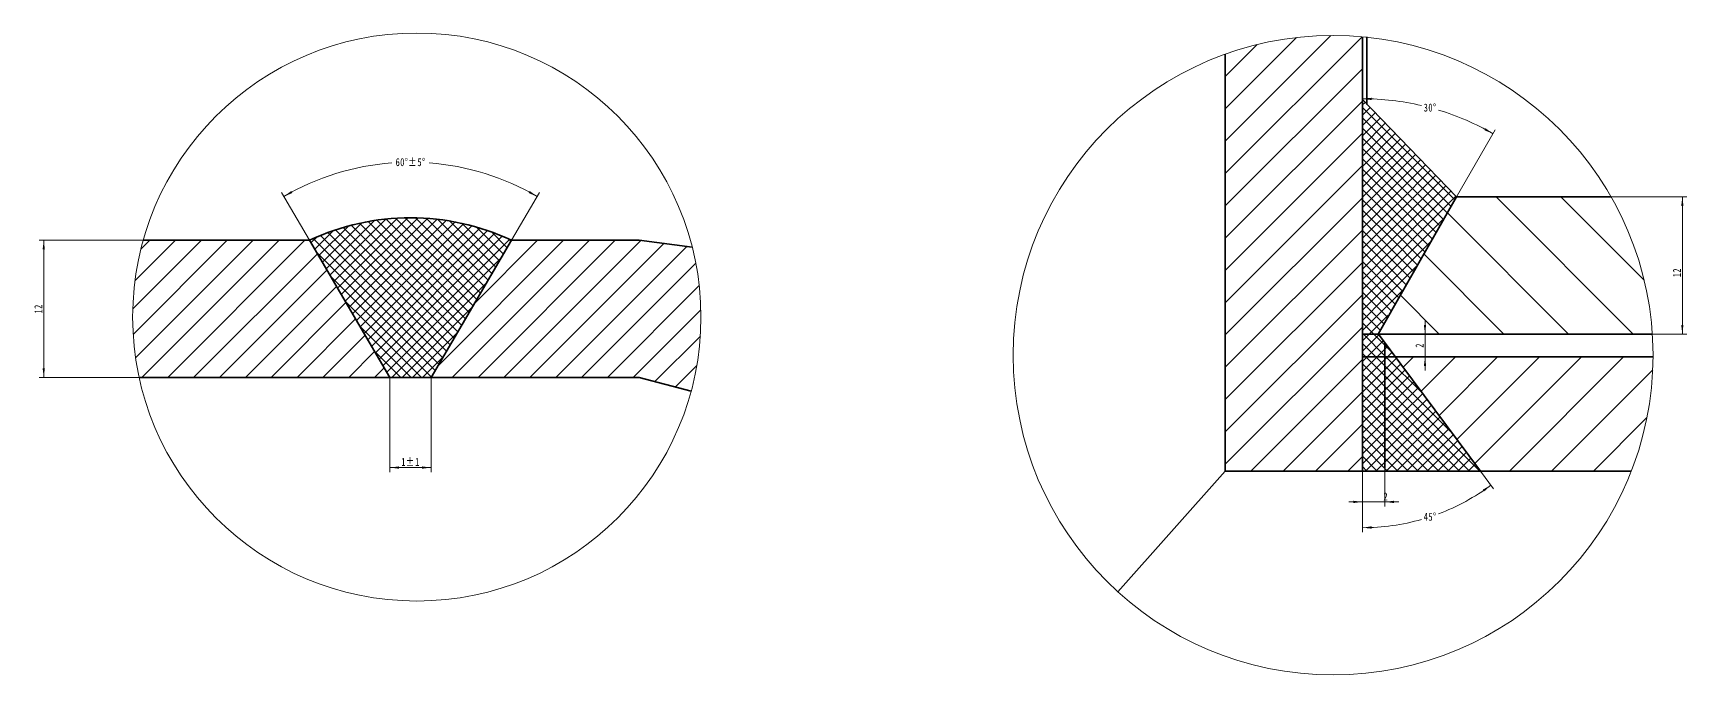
# Model space of a CAD drawing. Header units: millimetres. Extents: x -342 to 8068, y -807 to 5133.
# Drawn here: x 2762 to 3485, y 9 to 290 of the extents above; entities that cross this region are included whole.
import ezdxf

# ---------------------------------------------------------------- set-up
doc = ezdxf.new("R2010")
doc.units = ezdxf.units.MM
doc.layers.get('0').update_dxf_attribs({"lineweight": 35})
doc.layers.add('剖面线层', color=4, linetype='Continuous', lineweight=18, true_color=0x00ffff)
doc.layers.add('尺寸线层', color=3, linetype='Continuous', lineweight=18, true_color=0x00ff00)
doc.layers.add('粗实线层', color=7, linetype='Continuous', lineweight=35)
doc.layers.add('细实线层', color=7, linetype='Continuous', lineweight=18)
doc.styles.add('标准', font='', dxfattribs={"width": 0.667})
doc.styles.get('标准').set_extended_font_data('宋体')
doc.dimstyles.new('标准', dxfattribs={"dimtxt": 3.5, "dimasz": 4, "dimexe": 2, "dimexo": 0, "dimtad": 1, "dimdsep": 46, "dimtxsty": '标准', "dimcen": 0, "dimdle": 6, "dimazin": 2, "dimtfac": 0.707107, "dimtdec": 3, "dimtmove": 0, "dimatfit": 3, "dimfxl": 1, "dimtolj": 1, "dimlwd": -1, "dimlwe": -1, "dimarcsym": 1})
pattern_1 = [(45, (0, 0), (-2.245064030267288, 2.245064030267288), []), (135, (0, 0), (-2.245064030267288, -2.245064030267288), [])]

# ---------------------------------------------------------------- blocks, each defined once
blk = doc.blocks.new('*X73')
at = {"layer": '尺寸线层', "linetype": 'Continuous'}
for points in [[(3343.454985830121, 261.4669414775284), (3347.445418155022, 260.8970150610608), (3347.471667939416, 261.8966321707956)], [(3400.58956014684, 246.1577784473473), (3396.848781172283, 247.6594238526644), (3397.325856746508, 248.5382425562278)]]:
    blk.add_hatch(color=0, dxfattribs=at).paths.add_polyline_path(points, flags=0)
at = {"layer": '尺寸线层', "color": 0}
for p, q in [((3343.454985830121, 261.068200477079), (3343.454985830121, 263.4669414775284)), ((3384.605087721081, 218.4718600364113), (3401.589560145829, 247.8898292555001))]:
    blk.add_line(p, q, dxfattribs=at)
at = {"layer": '尺寸线层', "color": 0, "linetype": 'Continuous'}
for start, end in [(76.90947938876444, 89.99999999999909), (60.00000003345857, 73.0733068076458)]:
    blk.add_arc((3343.454985830121, 147.1977927285143), 114.2691487490141, start, end, dxfattribs=at)
at = {"layer": '尺寸线层', "color": 0, "insert": (3373.030017761792, 257.5733146618894), "char_height": 3.5, "width": 11.08258128771877, "attachment_point": 5, "line_spacing_factor": 1.150569886022795, "style": '标准'}
blk.add_mtext('\\T1.1;30%%D', dxfattribs=at)
blk = doc.blocks.new('*X74')
at = {"layer": '尺寸线层', "linetype": 'Continuous'}
for points in [[(3399.670652568976, 92.26211044917216), (3396.119146534639, 90.3556978283633), (3396.689036700079, 89.53404529027614)], [(3343.454985830121, 73.688840330051), (3347.443191105432, 74.27349653218812), (3347.474976915833, 73.27405801168368)]]:
    blk.add_hatch(color=0, dxfattribs=at).paths.add_polyline_path(points, flags=0)
at = {"layer": '尺寸线层', "color": 0}
for p, q in [((3343.454985830121, 98.47186254390294), (3343.454985830121, 71.688840330051)), ((3395.064531243247, 98.47186254390294), (3400.862160533636, 90.65577649567695))]:
    blk.add_line(p, q, dxfattribs=at)
at = {"layer": '尺寸线层', "color": 0, "linetype": 'Continuous'}
for radius, start, end in [(94.36053875626372, 290.662580390221, 306.5664004719147), (94.36053875626362, 270, 285.9360501638716)]:
    blk.add_arc((3343.454985830121, 168.0493790863146), radius, start, end, dxfattribs=at)
at = {"layer": '尺寸线层', "color": 0, "insert": (3373.057213574886, 78.45239595116993), "char_height": 3.5, "width": 11.08258128771877, "attachment_point": 5, "line_spacing_factor": 1.150569886022795, "style": '标准'}
blk.add_mtext('\\T1.1;45%%D', dxfattribs=at)
blk = doc.blocks.new('*X75')
at = {"layer": '尺寸线层', "linetype": 'Continuous'}
for points in [[(3343.454985830121, 84.97472451491876), (3339.454985830121, 85.47472451491876), (3339.454985830121, 84.47472451491876)], [(3353.321241869997, 84.97472451491876), (3357.321241869997, 85.47472451491876), (3357.321241869997, 84.47472451491876)]]:
    blk.add_hatch(color=0, dxfattribs=at).paths.add_polyline_path(points, flags=0)
at = {"layer": '尺寸线层', "color": 0, "linetype": 'Continuous'}
for p, q in [((3343.454985830121, 98.47186254390294), (3343.454985830121, 82.97472451491876)), ((3353.321241869997, 99.92857662536142), (3353.321241869997, 82.97472451491876)), ((3337.454985830121, 84.97472451491876), (3359.321241869997, 84.97472451491876))]:
    blk.add_line(p, q, dxfattribs=at)
at = {"layer": '尺寸线层', "color": 0, "linetype": 'Continuous', "insert": (3353.647202151359, 87.34972451491876), "char_height": 3.5, "width": 2.863974571930157, "attachment_point": 5, "line_spacing_factor": 1.150569886022795, "style": '标准'}
blk.add_mtext('\\T1.1;2', dxfattribs=at)
blk = doc.blocks.new('*X76')
at = {"layer": '尺寸线层', "linetype": 'Continuous'}
for points in [[(3370.837652786448, 158.4718625439029), (3370.337652786448, 162.4718625439029), (3371.337652786448, 162.4718625439029)], [(3370.837652786448, 148.4718625439029), (3370.337652786448, 144.4718625439029), (3371.337652786448, 144.4718625439029)]]:
    blk.add_hatch(color=0, dxfattribs=at).paths.add_polyline_path(points, flags=0)
at = {"layer": '尺寸线层', "color": 0, "linetype": 'Continuous'}
for p, q in [((3370.837652786448, 142.4718625439029), (3370.837652786448, 164.4718625439029)), ((3348.678459244868, 158.4718625439029), (3372.837652786448, 158.4718625439029)), ((3353.321241869997, 148.4718625439029), (3372.837652786448, 148.4718625439029))]:
    blk.add_line(p, q, dxfattribs=at)
at = {"layer": '尺寸线层', "color": 0, "linetype": 'Continuous', "insert": (3368.462652786448, 153.471863043903), "char_height": 3.5, "width": 2.863974571930157, "attachment_point": 5, "rotation": 90, "line_spacing_factor": 1.150569886022795, "style": '标准'}
blk.add_mtext('\\T1.1;2', dxfattribs=at)
blk = doc.blocks.new('*X77')
at = {"layer": '尺寸线层', "linetype": 'Continuous'}
for points in [[(3483.417894063111, 218.4718625439041), (3483.917894063111, 214.4718625439041), (3482.917894063111, 214.4718625439041)], [(3483.417894063111, 158.4718625439031), (3483.917894063111, 162.4718625439031), (3482.917894063111, 162.4718625439031)]]:
    blk.add_hatch(color=0, dxfattribs=at).paths.add_polyline_path(points, flags=0)
at = {"layer": '尺寸线层', "color": 0, "linetype": 'Continuous'}
for p, q in [((3452.253400409102, 218.4718625439041), (3485.417894063111, 218.4718625439041)), ((3483.417894063111, 218.4718625439041), (3483.417894063111, 158.4718625439031)), ((3470.297912190049, 158.4718625439029), (3485.417894063111, 158.4718625439031))]:
    blk.add_line(p, q, dxfattribs=at)
at = {"layer": '尺寸线层', "color": 0, "linetype": 'Continuous', "insert": (3481.042894063111, 185.3456155760385), "char_height": 3.5, "width": 5.727949143860315, "attachment_point": 5, "rotation": 90, "line_spacing_factor": 1.150569886022795, "style": '标准'}
blk.add_mtext('\\T1.1;12', dxfattribs=at)
blk = doc.blocks.new('*X78')
at = {"layer": '尺寸线层', "linetype": 'Continuous'}
for points in [[(2871.607666510894, 218.6783341383926), (2875.340568419471, 220.1994096869202), (2874.859248511671, 221.0759072957355)], [(2982.437069889826, 218.6783341383926), (2978.704167981249, 220.1994096869203), (2979.185487889049, 221.0759072957355)]]:
    blk.add_hatch(color=0, dxfattribs=at).paths.add_polyline_path(points, flags=0)
at = {"layer": '尺寸线层', "color": 0}
for p, q in [((2882.843964397633, 199.4803188376519), (2870.597412890553, 220.4044244090878)), ((2971.200772003088, 199.4803188376519), (2983.447323510167, 220.4044244090878))]:
    blk.add_line(p, q, dxfattribs=at)
at = {"layer": '尺寸线层', "color": 0, "linetype": 'Continuous'}
for radius, start, end in [(109.7045347301445, 94.29638634458892, 120.33977066598), (109.7045347301446, 59.66022933402162, 85.70361365541252)]:
    blk.add_arc((2927.02236820036, 123.9983691139749), radius, start, end, dxfattribs=at)
at = {"layer": '尺寸线层', "color": 0, "insert": (2927.022368200361, 233.7029038441195), "char_height": 3.5, "width": 24.65582014736856, "attachment_point": 5, "line_spacing_factor": 1.150569886022795, "style": '标准'}
blk.add_mtext('\\T1.1;60%%D%%P5%%D', dxfattribs=at)
blk = doc.blocks.new('*X79')
at = {"layer": '尺寸线层', "linetype": 'Continuous'}
for points in [[(2917.961025335609, 100.0022221843017), (2921.961025335609, 100.5022221843017), (2921.961025335609, 99.50222218430167)], [(2936.083711065111, 100.0022221843017), (2932.083711065111, 100.5022221843017), (2932.083711065111, 99.50222218430167)]]:
    blk.add_hatch(color=0, dxfattribs=at).paths.add_polyline_path(points, flags=0)
at = {"layer": '尺寸线层', "color": 0, "linetype": 'Continuous'}
for p, q in [((2917.961025335609, 139.4803188376519), (2917.961025335609, 98.00222218430167)), ((2936.083711065111, 139.4803188376519), (2936.083711065111, 98.00222218430167)), ((2917.961025335609, 100.0022221843017), (2936.083711065111, 100.0022221843017))]:
    blk.add_line(p, q, dxfattribs=at)
at = {"layer": '尺寸线层', "color": 0, "linetype": 'Continuous', "insert": (2927.02236870036, 102.5040061024304), "char_height": 3.5, "width": 11.08258128771877, "attachment_point": 5, "line_spacing_factor": 1.150569886022795, "style": '标准'}
blk.add_mtext('\\T1.1;1%%P1', dxfattribs=at)
blk = doc.blocks.new('*X80')
at = {"layer": '尺寸线层', "linetype": 'Continuous'}
for points in [[(2766.586702343101, 199.4803188376519), (2767.086702343101, 195.4803188376519), (2766.086702343101, 195.4803188376519)], [(2766.586702343101, 139.4803188376519), (2767.086702343101, 143.4803188376519), (2766.086702343101, 143.4803188376519)]]:
    blk.add_hatch(color=0, dxfattribs=at).paths.add_polyline_path(points, flags=0)
at = {"layer": '尺寸线层', "color": 0, "linetype": 'Continuous'}
for p, q in [((2810.087733124633, 199.4803188376519), (2764.586702343101, 199.4803188376519)), ((2766.586702343101, 199.4803188376519), (2766.586702343101, 139.4803188376519)), ((2808.308285722934, 139.4803188376519), (2764.586702343101, 139.4803188376519))]:
    blk.add_line(p, q, dxfattribs=at)
at = {"layer": '尺寸线层', "color": 0, "linetype": 'Continuous', "insert": (2764.211702343101, 169.480318337652), "char_height": 3.5, "width": 5.727949143860315, "attachment_point": 5, "rotation": 90, "line_spacing_factor": 1.150569886022795, "style": '标准'}
blk.add_mtext('\\T1.1;12', dxfattribs=at)

msp = doc.modelspace()

# ---------------------------------------------------------------- hatches: boundary and pattern name
at = {"layer": '剖面线层'}
h = msp.add_hatch(dxfattribs=at)
h.set_pattern_fill('UserPattern', color=256, scale=10, angle=45, style=0, pattern_type=0)
h.set_pattern_definition([(45, (0, 0), (-7.071067811865475, 7.071067811865476), [])])
edge = h.paths.add_edge_path(flags=0)
edge.add_line((3283.454985830121, 98.47186254390294), (3283.454985830121, 179.9924171034795))
edge.add_line((3283.454985830121, 179.9924171034795), (3283.454985830121, 280.957197001436))
edge.add_arc((3330.640191738071, 149.1843095557464), 139.9662013571484, 84.74685108257898, 109.70141880864159, ccw=False)
edge.add_line((3343.454985830121, 288.5626384836257), (3343.454985830121, 261.068200477079))
edge.add_line((3343.454985830121, 261.068200477079), (3343.454985830121, 218.471862543904))
edge.add_line((3343.454985830121, 218.471862543904), (3343.454985830121, 158.4718625439029))
edge.add_line((3343.454985830121, 158.4718625439029), (3343.454985830121, 148.4718625439029))
edge.add_line((3343.454985830121, 148.4718625439029), (3343.454985830121, 98.47186254390294))
edge.add_line((3343.454985830121, 98.47186254390294), (3283.454985830121, 98.47186254390294))
h = msp.add_hatch(dxfattribs=at)
h.set_pattern_fill('ANSI37', color=256, style=0)
h.set_pattern_definition(pattern_1)
h.paths.add_polyline_path([(3343.454985830121, 233.5333648106067), (3343.454985830121, 235.4712299732973), (3343.454985830121, 261.068200477079), (3384.605089224277, 218.4718625439041), (3359.826183946102, 218.4718625439041)], flags=0)
h.paths.add_polyline_path([(3350.345849640465, 159.1331189560672), (3358.612498362229, 210.2864754759777), (3359.921176359131, 218.3844695239181), (3359.826183946102, 218.4718625439041), (3384.605089224277, 218.4718625439041)], flags=0)
h = msp.add_hatch(dxfattribs=at)
h.set_pattern_fill('ANSI37', color=256, style=0)
h.set_pattern_definition(pattern_1)
h.paths.add_polyline_path([(3343.454985830121, 218.4718625439041), (3343.454985830121, 223.5434471174874), (3343.454985830122, 233.5333648106066), (3359.826183946102, 218.4718625439041)], flags=0)
h.paths.add_polyline_path([(3343.454985830121, 158.4718625439029), (3343.454985830121, 208.092558263252), (3343.454985830121, 218.4718625439041), (3359.826183946102, 218.4718625439041), (3359.921176359131, 218.3844695239181), (3350.345849640465, 159.1331189560672), (3350.55916688607, 158.4718625439029)], flags=0)
h.paths.add_polyline_path([(3343.454985830121, 98.47186254390294), (3343.454985830121, 122.1717500513982), (3343.454985830121, 158.4718625439029), (3350.55916688607, 158.4718625439029), (3369.914797320554, 98.47186254390294)], flags=0)
h = msp.add_hatch(dxfattribs=at)
h.set_pattern_fill('UserPattern', color=256, scale=20, angle=135, style=0, pattern_type=0)
h.set_pattern_definition([(135, (0, 0), (-14.14213562373095, -14.14213562373095), [])])
edge = h.paths.add_edge_path(flags=0)
edge.add_line((3350.345849640465, 158.4718625439029), (3365.420421798321, 184.8727500259104))
edge.add_line((3365.420421798321, 184.8727500259104), (3384.605089224277, 218.4718625439041))
edge.add_line((3384.605089224277, 218.4718625439041), (3452.253400409102, 218.4718625439041))
edge.add_arc((3330.640191738079, 149.1843095557464), 139.9662013571437, 3.804696176282505, 29.67176832122908, ccw=False)
edge.add_line((3470.297912190049, 158.4718625439029), (3350.55916688607, 158.4718625439029))
edge.add_line((3350.55916688607, 158.4718625439029), (3350.345849640465, 158.4718625439029))
h = msp.add_hatch(dxfattribs=at)
h.set_pattern_fill('ANSI37', color=256, style=0)
h.set_pattern_definition(pattern_1)
edge = h.paths.add_edge_path(flags=0)
edge.add_line((2929.7852596813, 150.3090419361828), (2904.493755264617, 176.8020383354569))
edge.add_line((2904.493755264617, 176.8020383354569), (2882.843964397633, 199.4803188376519))
edge.add_arc((2927.022368200405, 105.9737106115413), 103.4176829391725, 64.711003093979, 115.2889969060854, ccw=False)
edge.add_line((2971.200772003088, 199.4803188376519), (2929.7852596813, 150.3090419361828))
h.paths.add_polyline_path([(2917.96102533561, 139.4803188376519), (2908.418497244355, 155.7844077956212), (2882.843964397633, 199.4803188376519), (2929.7852596813, 150.3090419361828), (2971.200772003088, 199.4803188376519), (2936.083711065111, 139.4803188376519)], flags=0)
h = msp.add_hatch(dxfattribs=at)
h.set_pattern_fill('UserPattern', color=256, scale=8, angle=45, style=0, pattern_type=0)
h.set_pattern_definition([(45, (0, 0), (-5.65685424949238, 5.656854249492381), [])])
edge = h.paths.add_edge_path(flags=0)
edge.add_arc((2929.785259681296, 165.904007685171), 124.317603477508, 179.5035728440084, 192.2718223770623, ccw=False)
edge.add_arc((2929.785259681288, 165.9040076851735), 124.3176034774998, 164.3306792965513, 179.5035728440068, ccw=False)
edge.add_line((2810.087733124633, 199.4803188376519), (2882.843964397633, 199.4803188376519))
edge.add_line((2882.843964397633, 199.4803188376519), (2917.96102533561, 139.4803188376519))
edge.add_line((2917.96102533561, 139.4803188376519), (2808.308285722934, 139.4803188376519))
edge = h.paths.add_edge_path(flags=0)
edge.add_line((2936.083711065111, 139.4803188376519), (2953.618942721619, 169.4405111569537))
edge.add_line((2953.618942721619, 169.4405111569537), (2971.200772003088, 199.4803188376519))
edge.add_line((2971.200772003087, 199.4803188376519), (3027.02236820036, 199.4803188376519))
edge.add_line((3027.02236820036, 199.4803188376519), (3050.27503303432, 196.5157873088784))
edge.add_arc((2929.785259681336, 165.9040076851757), 124.3176034774779, -1.0800249583553523e-12, 14.255036763561009, ccw=False)
edge.add_arc((2929.785259681319, 165.9040076851694), 124.3176034774947, -15.11721839581918, 2.8421709430404007e-13, ccw=False)
edge.add_line((3049.800765600993, 133.4826432284987), (3027.02236820036, 139.4803188376519))
edge.add_line((3027.02236820036, 139.4803188376519), (2936.083711065111, 139.4803188376519))
h = msp.add_hatch(dxfattribs=at)
h.set_pattern_fill('ANSI37', color=256, style=0)
h.set_pattern_definition(pattern_1)
h.paths.add_polyline_path([(3369.914797320554, 98.47186254390294), (3363.294616264081, 118.9935843618955), (3350.55916688607, 158.4718625439029), (3395.064531243247, 98.47186254390294)], flags=0)
h = msp.add_hatch(dxfattribs=at)
h.set_pattern_fill('UserPattern', color=256, scale=13, angle=45, style=0, pattern_type=0)
h.set_pattern_definition([(45, (0, 0), (-9.192388155425117, 9.19238815542512), [])])
edge = h.paths.add_edge_path(flags=0)
edge.add_line((3395.064531243247, 98.47186254390294), (3372.552512545371, 128.821487614543))
edge.add_line((3372.552512545371, 128.821487614543), (3357.976860141947, 148.4716838737359))
edge.add_line((3357.976860141947, 148.4716838737359), (3470.604571885565, 148.4702981564633))
edge.add_arc((3330.640191738046, 149.1843095557477), 139.9662013571768, 338.7573033223166, 359.7077150287477, ccw=False)
edge.add_line((3461.096258060882, 98.47186254390294), (3395.064531243247, 98.47186254390294))

# ---------------------------------------------------------------- linework, layer by layer
for p, q in [((3345.454985830121, 288.5626384836257), (3345.454985830121, 258.9979097890987)), ((3384.605089224277, 218.4718625439041), (3343.454985830121, 261.068200477079)), ((3350.345849640465, 158.4718625439029), (3384.605089224277, 218.4718625439041)), ((2882.843964397633, 199.4803188376519), (2917.961025335609, 139.4803188376519)), ((2971.200772003088, 199.4803188376519), (2936.083711065111, 139.4803188376519)), ((3350.55916688607, 158.4718625439029), (3395.064531243247, 98.47186254390294)), ((3353.321241869997, 154.7481653799924), (3353.321241869997, 99.92857662536142)), ((3470.604571885565, 148.4702981564633), (3343.454985830121, 148.4718625439029))]:
    msp.add_line(p, q)
at = {"lineweight": 18}
msp.add_circle((2929.785259681301, 165.9040076851718), 124.3176034775132, dxfattribs=at)
msp.add_arc((2927.022368200405, 105.9737106115423), 103.4176829391719, 64.71100309396905, 115.2889969060758)
at = {"layer": '粗实线层'}
for p, q in [((3343.454985830121, 288.5626384836257), (3343.454985830121, 158.4718625439029)), ((3283.454985830121, 280.957197001436), (3283.454985830121, 98.47186254390294)), ((3452.253400409102, 218.4718625439041), (3384.605089224277, 218.4718625439041)), ((2882.843964397633, 199.4803188376519), (2810.087733124633, 199.4803188376519)), ((3027.02236820036, 199.4803188376519), (2971.200772003087, 199.4803188376519)), ((3050.27503303432, 196.5157873088784), (3027.02236820036, 199.4803188376519)), ((3470.297912190049, 158.4718625439029), (3343.454985830121, 158.4718625439029)), ((3343.454985830121, 158.4718625439029), (3343.454985830121, 98.47186254390294)), ((3027.02236820036, 139.4803188376519), (2808.308285722934, 139.4803188376519)), ((3049.800765600993, 133.4826432284987), (3027.02236820036, 139.4803188376519)), ((3236.456487376347, 45.64703435954357), (3283.454985830121, 98.47186254390294)), ((3461.096258060882, 98.47186254390294), (3283.454985830121, 98.47186254390294))]:
    msp.add_line(p, q, dxfattribs=at)
at = {"layer": '细实线层', "lineweight": 18}
msp.add_circle((3330.640191738072, 149.1843095557442), 139.9662013571512, dxfattribs=at)

# ---------------------------------------------------------------- dimensions: what is measured, and where the dimension line sits
at = {"layer": '尺寸线层'}
dim = msp.add_angular_dim_3p(base=(3373.030017761792, 257.5733146618894), center=(3343.454985830121, 147.1977927285143), p1=(3384.605087721081, 218.4718600364113), p2=(3343.454985830121, 261.068200477079), dimstyle='标准', override={"dimtih": 1, "dimtoh": 1, "dimsah": 1}, dxfattribs=at)
dim.commit()
dim.dimension.update_dxf_attribs({"geometry": '*X73', "text_midpoint": (3373.030017761792, 257.5733146618894)})
for base, line1, line2, text, override, picture, middle in [((2927.022368200361, 233.7029038441195), ((2882.843964397633, 199.4803188376519), (2917.961025335609, 139.4803188376519)), ((2971.200772003088, 199.4803188376519), (2936.083711065111, 139.4803188376519)), '60%%D%%P5%%D', {"dimscale": 1, "dimtad": 0, "dimtih": 1, "dimtoh": 1, "dimsah": 1}, '*X78', (2927.022368200361, 233.7029038441195)), ((3373.057213574886, 78.45239595116993), ((3343.454985830121, 158.4718625439029), (3343.454985830121, 98.47186254390294)), ((3350.55916688607, 158.4718625439029), (3395.064531243247, 98.47186254390294)), '45%%D', {"dimtad": 0, "dimtih": 1, "dimtoh": 1, "dimsah": 1}, '*X74', (3373.057213574886, 78.45239595116993))]:
    dim = msp.add_angular_dim_2l(base=base, line1=line1, line2=line2, text=text, dimstyle='标准', override=override, dxfattribs=at)
    dim.commit()
    dim.dimension.update_dxf_attribs({"geometry": picture, "text_midpoint": middle})
dim = msp.add_linear_dim(base=(3483.417894063111, 158.4718625439029), p1=(3452.253400409102, 218.4718625439041), p2=(3470.297912190049, 158.4718625439029), angle=270, text='12', dimstyle='标准', override={"dimsah": 1, "dimtfac": 1}, dxfattribs=at)
dim.commit()
dim.dimension.update_dxf_attribs({"geometry": '*X77', "text_midpoint": (3483.417894063111, 185.3456155760385), "dimtype": 160})
for base, p1, p2, angle, text, override, picture, middle in [((2766.586702343101, 139.4803188376519), (2810.087733124633, 199.4803188376519), (2808.308285722934, 139.4803188376519), 270, '12', {"dimscale": 1, "dimsah": 1}, '*X80', (2766.586702343101, 169.4803188376519)), ((3370.837652786448, 158.4718625439029), (3353.321241869997, 148.4718625439029), (3348.678459244868, 158.4718625439029), 90, '2', {"dimsah": 1}, '*X76', (3370.837652786448, 153.4718625439029))]:
    dim = msp.add_linear_dim(base=base, p1=p1, p2=p2, angle=angle, text=text, dimstyle='标准', override=override, dxfattribs=at)
    dim.commit()
    dim.dimension.update_dxf_attribs({"geometry": picture, "text_midpoint": middle})
dim = msp.add_linear_dim(base=(2936.083711065111, 100.0022221843017), p1=(2917.961025335609, 139.4803188376519), p2=(2936.083711065111, 139.4803188376519), text='1%%P1', dimstyle='标准', override={"dimscale": 1, "dimsah": 1}, dxfattribs=at)
dim.commit()
dim.dimension.update_dxf_attribs({"geometry": '*X79', "text_midpoint": (2927.02236820036, 100.0022221843017)})
dim = msp.add_linear_dim(base=(3353.321241869997, 84.97472451491876), p1=(3343.454985830121, 98.47186254390294), p2=(3353.321241869997, 99.92857662536142), text='2', dimstyle='标准', override={"dimsah": 1}, dxfattribs=at)
dim.commit()
dim.dimension.update_dxf_attribs({"geometry": '*X75', "text_midpoint": (3353.647202151359, 84.97472451491876), "dimtype": 160})

doc.saveas('drawing.dxf')
